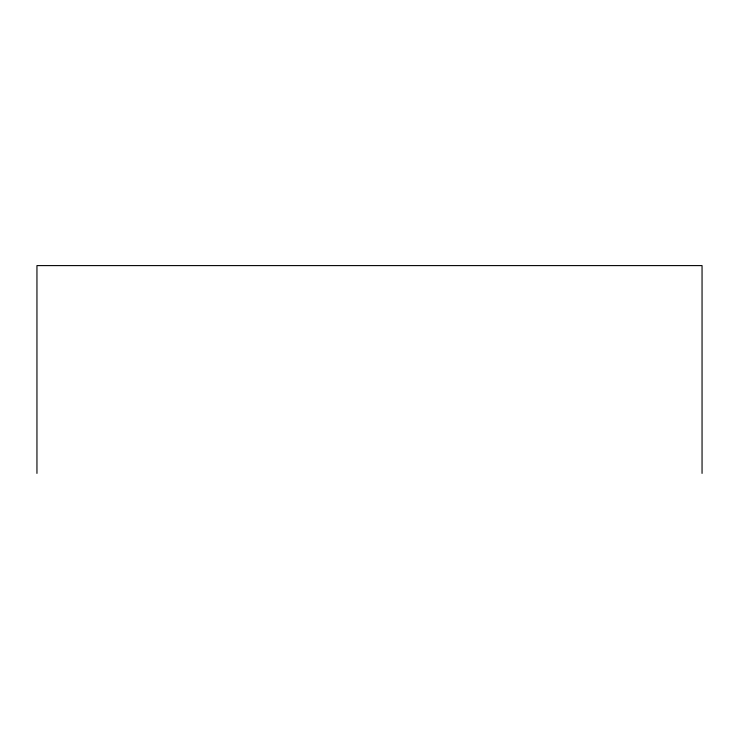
<?xml version="1.0" encoding="UTF-8"?>
<svg xmlns="http://www.w3.org/2000/svg" width="739" height="739" viewBox="0 0 739 739"><rect width="100%" height="100%" fill="white"/><g stroke="black" fill="none" stroke-linecap="round" stroke-linejoin="round"><path stroke-width="1.11" d="M702.05 473.403L702.05 265.597L36.95 265.597L36.95 473.403"/></g></svg>
